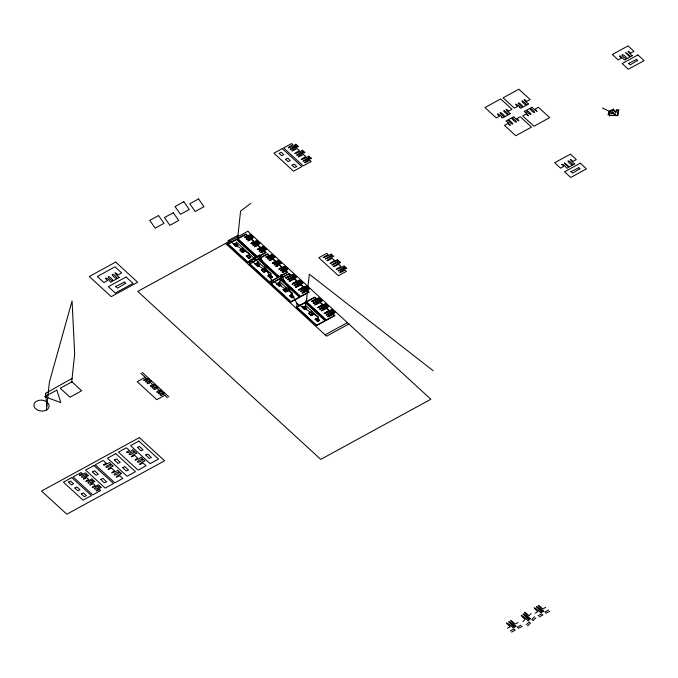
<?xml version="1.0" encoding="UTF-8"?>
<svg xmlns="http://www.w3.org/2000/svg" width="678" height="678" viewBox="0 0 678 678"><rect width="100%" height="100%" fill="white"/><g stroke="black" fill="none" stroke-linecap="round" stroke-linejoin="round"><path stroke-width="1.02" d="M45.299 396.876L45.68 393.282L72.08 378.4M46.392 410.071L47.57 409.249A7.644 5.466 6.1 0 0 43.061 400.308A7.644 5.466 6.1 0 0 34.129 406.546A7.644 5.466 6.1 0 0 46.392 410.071L49.401 382.138L72.054 300.99L74.682 354.069L71.698 381.994M227.893 244.3L228.291 240.554L237.986 235.258M236.122 245.809L236.529 242.063L270.954 273.658L270.547 277.404M237.588 239.012L240.571 211.095L250.818 203.349M242.571 251.724L242.97 247.97M249.012 257.64L249.411 253.886L228.291 240.554M249.436 264.073L249.835 260.327L259.53 255.03L271.378 280.099L270.98 283.845M257.665 265.581L258.064 261.835M259.123 258.784L259.53 255.03M264.106 271.497L264.513 267.742M279.209 285.353L281.065 274.802L297.04 303.651L318.16 316.982L317.753 320.736M280.667 278.556L281.065 274.802M285.65 291.269L286.048 287.514M292.091 297.176L292.489 293.43L279.607 281.599M296.642 307.405L297.04 303.651M304.871 308.905L306.727 298.362M306.329 302.108L309.312 274.192L433.106 370.663M311.312 314.821L311.711 311.075M617.895 115.692L617.463 115.336L618.234 110.412L619.006 110.006M607.827 114.785L608.802 114.54L609.437 111.429L613.226 109.683L613.522 108.929M609.607 116.141L609.997 115.235L617.463 115.336M613.226 109.683L615.81 112.353L617.014 110.251L618.234 110.412M340.22 262.318L338.72 263.242M522.899 621.557L525.094 619.438C515.441 610.539 526.552 618.522 528.103 620.904L529.026 620.014L522.933 613.988L523.721 613.988L529.645 619.421L530.535 618.565C528.721 618.09 518.856 606.64 528.933 615.734L531.12 613.615M526.357 624.718L529.162 622.006L530.425 623.167L527.611 625.879M534.569 616.785L531.764 619.497L533.027 620.65L535.832 617.938M233.935 244.326L235.469 243.495M240.385 250.241L241.91 249.402M246.826 256.157L248.351 255.318M250.521 257.352L249.046 258.157M255.479 264.098L257.004 263.267M259.199 265.276L257.674 266.107M261.92 270.014L263.454 269.174M265.64 271.192L264.149 272.014M268.361 275.929L269.895 275.09L272.022 277.039M272.064 277.124L270.556 277.938M277.022 283.87L278.548 283.031M280.717 285.065L279.209 285.879M283.463 289.786L284.989 288.947M287.158 290.981L285.658 291.794L283.531 289.845M289.904 295.693L291.438 294.862M293.625 296.871L292.099 297.71L289.972 295.761M302.685 307.422L304.21 306.592M306.38 308.617L304.905 309.422M309.126 313.338L310.66 312.507M312.821 314.533L311.346 315.338M319.262 320.448L317.762 321.262M235.537 243.555L237.631 245.521L236.164 246.326M236.063 246.275L234.003 244.394M241.978 249.47L244.105 251.419L242.605 252.241M242.504 252.191L240.444 250.309M248.419 255.377L250.479 257.267M248.945 258.106L246.885 256.216M257.081 263.327L259.132 265.208M257.598 266.047L255.547 264.166M263.522 269.234L265.581 271.124M264.039 271.963L261.988 270.073M270.488 277.878L268.429 275.988M278.624 283.099L280.675 284.98M279.141 285.819L277.082 283.938M285.065 289.006L287.116 290.896M291.506 294.922L293.566 296.811M304.286 306.651L306.337 308.541M304.803 309.38L302.752 307.49M310.727 312.566L312.778 314.448M311.244 315.287L309.193 313.406M317.168 318.482L319.228 320.363M317.694 321.202L315.592 319.236L317.101 318.414M246.614 238.961L251.902 236.071M251.335 243.292L254.335 241.656L251.402 238.961M254.775 246.453L258.199 244.139M259.496 250.784L264.784 247.894M266.429 257.148L269.429 255.513L267.53 253.767L258.835 258.513L279.039 277.056L287.735 272.31L285.828 270.564M268.149 258.733L273.437 255.843M272.878 263.064L275.87 261.428L272.946 258.733M276.319 266.225L281.446 263.183L278.395 260.386L276.649 260.945L277.048 261.318M281.039 270.556L286.328 267.666L281.107 270.624M286.209 277.887L290.972 275.285L289.065 273.539L280.37 278.285L300.583 296.828L309.27 292.082L307.371 290.337M287.93 279.463L294.981 275.607M292.726 283.862L297.413 281.192L294.489 278.505M294.371 285.379L301.498 281.59M296.091 286.955L301.278 283.684M299.1 289.709L303.854 287.108L300.93 284.421L296.184 287.014M302.558 292.854L307.727 289.599M313.592 303.015L320.643 299.168M315.312 304.6L320.499 301.329M318.321 307.354L323.075 304.753L320.152 302.066L315.406 304.651M320.041 308.931L327.084 305.083L320.135 308.99M324.762 313.27L329.516 310.668L326.593 307.973M328.203 316.423L333.39 313.151M246.707 239.012L251.97 236.139M248.428 240.597L251.758 238.232M251.428 243.351L255.428 241.597M258.343 241.978L253.123 244.936M254.869 246.504L257.843 244.877L260.776 247.563M257.869 249.258L261.869 247.512M259.589 250.843L264.861 247.962M263.937 250.987L266.191 252.538L257.496 257.284L237.292 238.741L245.987 233.995L247.885 235.741L244.987 237.436L248.987 235.681M266.522 257.208L271.954 254.47L274.997 257.276L273.793 258.326L273.404 257.971M268.242 258.784L273.514 255.903M269.963 260.36L273.293 257.996M274.692 264.7L279.878 261.75M276.412 266.276L279.387 264.649L282.319 267.335M279.412 269.03L283.412 267.285M282.853 272.192L286.184 269.827M288.023 279.522L295.057 275.675M334.559 260.479L330.033 263.344L330.813 263.488L337.508 259.835L340.288 262.386L333.44 266.437L334.178 266.683L338.661 264.242M292.743 283.853L298.506 281.141M338.568 260.81L331.754 264.92L332.534 265.064L339.229 261.411M299.193 289.769L304.956 287.057M307.863 287.438L300.837 291.277L307.939 287.506M145.194 377.315L137.21 381.68L156.83 399.681L164.813 395.325M146.516 378.519C137.558 382.655 151.94 378.553 147.118 379.155L140.795 373.273M147.804 378.621L148.762 378.366L149.745 379.273C142.329 381.756 146.151 383.918 150.406 379.883L151.389 380.79L150.804 381.375M149.957 381.68C149.787 382.146 155.211 387.011 154.092 384.401L154.872 383.977L151.719 381.087L150.694 381.282C145.278 382.502 147.126 385.511 150.618 382.282M152.957 384.434C147.236 386.528 152.05 387.604 154.355 384.638M154.245 384.536L155.203 384.282L156.186 385.189C148.813 387.596 152.567 389.892 156.847 385.79L157.838 386.697L157.245 387.291M311.965 301.498L317.728 298.786M160 390.986L160.796 391.028L160.542 390.316L161.313 389.892L158.169 387.002L157.135 387.189C151.66 388.621 153.609 391.308 157.059 388.197M313.685 303.074L320.719 299.235M159.398 390.35C153.609 392.503 158.559 393.452 160.796 390.553M160.686 390.452L161.644 390.197L162.635 391.104C155.22 393.443 159.025 395.842 163.288 391.706L164.279 392.613L163.686 393.206M168.898 396.85L164.61 392.918L163.576 393.104C158.118 394.282 160.033 397.359 163.5 394.113M321.855 310.566L326.949 307.236M324.855 313.321L330.618 310.609M333.534 310.99L326.55 314.914M325.109 334.822L347.399 322.652M348.865 323.991L326.576 336.169L225.545 243.444M507.424 628.286L510.246 626.743C500.906 618.378 512.076 625.845 513.026 628.006L514.212 627.362L508.678 621.76L509.424 621.802L515.009 626.93L516.195 626.277C514.255 625.523 505.296 615.107 515.178 624.048L518 622.506M535.086 613.175L537.9 611.632C528.569 603.242 539.73 610.81 540.688 612.904L541.875 612.251L536.34 606.649L537.078 606.691L542.671 611.819L543.858 611.166C541.934 610.395 532.933 600.005 542.832 608.946L545.654 607.403M510.322 630.947L513.941 628.972L515.195 630.133L511.585 632.099M520.899 625.175L517.289 627.142L518.543 628.303L522.153 626.328M537.985 615.836L541.595 613.87L542.858 615.022L539.247 616.997M548.553 610.064L544.942 612.039L546.205 613.192L549.816 611.217M614.09 111.141L614.802 110.811M261.284 252.428L264.64 250.055M272.946 263.132L276.971 261.369M286.286 277.946L292.065 275.226M289.726 281.107L294.837 277.768M318.389 307.422L324.177 304.693M328.271 316.49L333.034 313.889L334.94 315.634L326.245 320.389L306.041 301.837L314.728 297.091L316.634 298.837M337.585 259.894L335.941 260.691M609.115 112.989L615.166 113.938M602.471 108.005L615.624 114.472M150.694 381.282L149.897 381.714M608.802 114.54L609.997 115.235M249.835 260.327L270.954 273.658M271.378 280.099L292.489 293.43M251.843 238.181L252.25 238.554L253.462 237.503L250.411 234.707L248.665 235.266L249.072 235.639M258.284 244.097L258.691 244.47L259.903 243.41L256.852 240.614L255.106 241.173L255.513 241.554M264.725 250.013L265.132 250.385L266.344 249.326L263.293 246.529L261.547 247.089L261.954 247.462M286.269 269.785L286.675 270.158L287.887 269.098L284.836 266.301L283.09 266.861L283.497 267.234M294.922 277.726L295.328 278.099L296.54 277.039L293.489 274.243L291.743 274.802L292.15 275.183M301.371 283.641L301.778 284.014L302.981 282.955L299.939 280.158L298.184 280.717L298.591 281.09M307.812 289.557L308.219 289.93L309.431 288.87L306.38 286.074L304.634 286.633L305.032 287.006M320.592 301.278L320.991 301.659L322.203 300.6L319.16 297.803L317.406 298.362L317.812 298.735M327.033 307.193L327.44 307.566L328.652 306.515L325.601 303.719L323.855 304.278L324.254 304.651M333.474 313.109L333.881 313.482L335.093 312.422L332.042 309.626L330.296 310.185L330.703 310.558M157.135 387.189L156.245 387.494L160.059 390.952M163.576 393.104L162.695 393.409L167.381 397.681M335.22 261.081L332.22 258.326C320.855 264.53 330.737 257.174 333.779 256.403L332.788 255.496L325.364 259.064L332.127 254.894L331.144 253.987C329.864 255.36 316.007 261.284 328.118 254.564L326.804 253.352L318.813 257.716L338.432 275.726L346.424 271.361L345.102 270.149C333.601 276.387 343.704 268.98 346.661 268.234L345.67 267.327L338.975 270.98L338.195 270.836L345.017 266.717L344.026 265.81C342.729 267.242 328.991 273.039 341 266.386L338 263.632M305.269 305.159L318.16 316.982M142.304 372.442L148.431 378.07L147.914 378.722M611.327 110.556L614.624 114.048M616.666 109.811L617.014 110.251M615.616 111.743L615.81 112.353M45.68 393.282L46.799 406.461M295.21 144.753C293.015 146.931 282.268 150.236 292.921 144.745L291.599 143.533L283.616 147.897L303.236 165.907L311.219 161.542L309.905 160.339C298.71 166.457 308.244 159.169 311.465 158.415L310.473 157.508L303.752 161.178L303.024 161.042L309.812 156.898L308.829 155.991C307.507 157.618 294.455 162.788 305.803 156.576L303.464 154.423C292.472 160.576 301.574 153.287 305.015 152.499L304.032 151.592L297.303 155.262L296.574 155.126L303.371 150.991L302.388 150.084C300.93 151.804 288.074 156.813 299.362 150.66L297.023 148.507C285.98 154.686 295.167 147.355 298.574 146.584L297.591 145.677L290.896 149.338L290.116 149.194L296.93 145.075L295.939 144.168L295.21 144.753M628.548 63.495L630.328 64.842L636.913 60.825C639.227 61.376 635.337 57.986 635.811 59.817L628.557 63.452M68.461 482.117L71.393 484.906L73.546 483.812L70.614 481.033L68.461 482.117M74.902 488.033L77.834 490.821L79.987 489.728L77.055 486.948L74.902 488.033M81.343 493.948L84.275 496.728L86.437 495.643L83.504 492.855L81.343 493.948M92.488 471.82L96.039 475.236L98.276 474.269L94.759 470.769L92.488 471.82M100.785 479.439L104.336 482.855L106.573 481.889L103.056 478.388L100.785 479.439M114.396 459.972L117.938 463.388L120.176 462.421L116.658 458.921L114.396 459.972M122.693 467.583L126.235 470.998L128.473 470.032L124.845 466.498L122.693 467.583M137.473 447.361L141.024 450.777L143.075 449.912L139.558 446.412L137.473 447.361M145.77 454.98L149.321 458.396L151.372 457.531L147.855 454.031L145.77 454.98M233.469 244.275L235.961 246.656L238.131 245.563L235.63 243.182L233.469 244.275M239.91 250.182L242.402 252.563L244.572 251.47L242.08 249.089L239.91 250.182M246.351 256.098L248.851 258.479L251.013 257.386L248.521 255.004L246.351 256.098M255.013 264.047L257.504 266.429L259.666 265.327L257.174 262.945L255.047 263.962M261.454 269.954L263.945 272.336L266.115 271.242L263.615 268.861L261.454 269.954M267.895 275.87L270.386 278.251L272.556 277.158L270.056 274.776L267.895 275.87M276.548 283.819L279.048 286.201L281.209 285.099L278.717 282.718L276.548 283.819M282.997 289.726L285.489 292.108L287.65 291.015L285.158 288.633L282.997 289.726M289.438 295.642L291.93 298.023L294.091 296.93L291.599 294.549L289.438 295.642M302.219 307.371L304.71 309.753L306.871 308.659L304.38 306.278L302.252 307.287M308.659 313.287L311.151 315.668L313.312 314.567L310.821 312.185L308.659 313.287M315.101 319.194L317.592 321.575L319.762 320.482L317.262 318.101L315.101 319.194M279.141 153.381L281.607 155.728L283.794 154.669L281.302 152.253L279.15 153.355M285.582 159.296L288.057 161.644L290.243 160.576L287.743 158.169L285.582 159.296M292.023 165.212L294.498 167.551L296.684 166.491L294.227 164.093L292.023 165.212M619.455 56.164L621.446 58.147L618.209 59.918L612.31 54.503L628.065 45.901L633.964 51.316L630.726 53.079C624.624 47.935 630.591 54.969 632.447 55.689L630.684 56.655L625.692 52.638L629.981 57.037L627.048 58.647C623.09 52.477 618.234 54.02 626.345 59.028L624.582 59.995L620.201 55.986L619.463 56.13M618.616 110.217L617.768 115.591L609.886 115.48L608.429 114.633L609.115 111.277L613.37 109.311L615.675 111.921L616.794 109.972L618.616 110.217M115.565 286.54L117.582 288.125L124.964 283.616C127.43 284.353 123.566 280.506 123.727 282.48L115.565 286.54M570.918 171.678L572.707 173.085L579.266 169.076C581.453 169.729 578.054 166.313 578.173 168.068L570.918 171.678M105.344 278.302L107.565 280.607L103.929 282.599L97.285 276.505L115.006 266.827L121.642 272.92L118.006 274.912C111.167 268.98 117.675 276.904 119.447 277.395L117.463 278.48C113.158 272.319 108.692 273.607 116.675 278.912L113.37 280.709C108.887 274.488 104.7 275.921 112.582 281.141L110.599 282.226C109.802 281.421 107.666 277.514 105.344 278.302M79.479 475.1L80.224 475.566L85.352 472.88L86.564 473.99C77.868 477.117 81.801 479.329 87.216 474.592L88.428 475.702C86.462 476.058 78.953 481.761 86.742 477.693L88.648 479.439C81.004 483.872 91.005 479.939 91.793 478.795L93.005 479.905C84.284 482.914 88.25 485.312 93.657 480.507L94.869 481.617C92.979 481.939 85.292 487.685 93.183 483.609L95.09 485.355C87.581 489.779 97.403 485.863 98.234 484.711L99.446 485.812C90.725 488.982 94.708 491.126 100.107 486.423L101.31 487.533C99.386 487.846 91.767 493.584 99.624 489.524L100.725 490.533L92.733 494.898L73.114 476.888L81.106 472.524L82.199 473.532L79.479 475.1M103.505 464.794L104.251 465.269L109.37 462.582L110.946 464.023C102.209 467.371 106.251 469.21 111.607 464.633L113.184 466.074C111.294 466.405 103.615 472.125 111.497 468.066L114.523 470.846C106.861 475.261 116.887 471.312 117.675 470.201L119.243 471.642C110.539 474.651 114.497 477.049 119.904 472.244L121.481 473.693C119.531 474.049 111.997 479.744 119.794 475.685L122.82 478.456L114.836 482.821L95.217 464.811L103.2 460.447L106.226 463.227L103.548 464.727M126.735 452.107C128.193 453.938 131.964 450.184 132.812 449.675L134.456 451.184C125.388 454.48 129.345 456.76 135.117 451.794L136.761 453.302C134.863 453.404 126.718 459.54 134.736 455.379L137.761 458.15C129.93 462.718 140.727 458.413 141.109 457.286L142.753 458.803C133.685 462.091 137.642 464.371 143.414 459.404L145.058 460.921C143.202 461.015 134.93 467.142 143.033 462.989L146.058 465.769L138.066 470.134L118.447 452.124L126.439 447.76L129.464 450.539L126.735 452.107M244.436 237.275L245.182 237.749L250.267 235.088L251.25 235.995C242.605 238.97 246.563 241.368 251.911 236.597L252.902 237.503C251.063 237.825 243.343 243.588 251.343 239.427L253.691 241.58C245.868 246.097 256.089 242.029 256.708 240.995L257.699 241.902C249.046 244.885 253.004 247.284 258.352 242.512L259.343 243.419C257.496 243.707 249.826 249.512 257.784 245.343L260.132 247.487C252.335 252.004 262.522 247.953 263.149 246.911L264.14 247.817C255.487 250.801 259.445 253.199 264.801 248.428L265.784 249.334C263.988 249.58 256.14 255.411 264.225 251.25L265.547 252.462L257.555 256.826L237.936 238.817L245.928 234.452L247.241 235.664L244.436 237.275M265.979 257.047L266.725 257.521L271.81 254.86L272.793 255.767C264.115 259.081 268.157 260.911 273.454 256.369L274.446 257.276C272.641 257.547 264.776 263.352 272.887 259.199L275.226 261.352C267.437 265.852 277.633 261.818 278.251 260.767L279.234 261.674C270.53 264.852 274.598 266.92 279.895 262.284L280.887 263.191C279.15 263.488 271.158 269.268 279.328 265.115L281.667 267.259C273.912 271.776 284.023 267.717 284.692 266.683L285.684 267.59C277.022 270.725 281.006 272.861 286.336 268.191L287.328 269.098C285.574 269.395 277.616 275.175 285.769 271.022L287.091 272.234L279.099 276.599L259.479 258.589L267.471 254.225L268.785 255.436L266.022 256.979M285.76 277.777L286.506 278.251L293.345 274.624L294.337 275.531L287.523 279.65L288.303 279.794L294.998 276.141L295.981 277.048C293.057 277.836 282.946 285.158 294.421 278.972L296.769 281.116C285.158 287.497 298.32 282.175 299.786 280.539L300.778 281.446L293.964 285.565L294.744 285.709L301.439 282.056L302.422 282.963C299.515 283.768 289.396 291.091 300.871 284.879L303.21 287.031C291.32 293.582 304.88 287.964 306.236 286.455L307.219 287.362L300.405 291.481L301.185 291.625L307.88 287.964L308.871 288.87C305.922 289.633 295.862 296.989 307.312 290.794L308.626 292.006L300.642 296.371L281.023 278.361L289.006 273.997L290.328 275.209L285.76 277.777M311.422 301.337L312.168 301.803L319.007 298.184L319.999 299.091L313.185 303.21L313.965 303.354L320.66 299.693L321.643 300.6C318.753 301.405 308.583 308.71 320.092 302.524L322.431 304.676C310.727 311.058 323.982 305.744 325.457 304.1L326.44 305.007L319.626 309.117L320.406 309.261L327.101 305.609L328.093 306.515C325.152 307.278 315.067 314.634 326.533 308.439L328.872 310.592C317.236 316.99 330.432 311.617 331.898 310.007L332.881 310.914L326.067 315.033L326.847 315.177L333.542 311.524L334.534 312.431C331.601 313.219 321.491 320.541 332.974 314.355L334.296 315.558L326.304 319.923L306.685 301.913L314.668 297.549L315.99 298.761L311.465 301.269M561.825 164.356L563.808 166.407L560.57 168.178L554.663 162.754L570.418 154.152L576.317 159.567L573.08 161.339C566.689 155.948 573.241 163.406 574.8 163.949L573.037 164.915C568.342 158.813 564.799 160.144 572.334 165.296L569.401 166.898L564.443 162.864L568.698 167.288L566.935 168.246C565.766 167.441 564.232 163.754 561.825 164.356M501.686 116.752L501.347 117.057L502.635 117.98L504.398 117.023C496.94 111.556 500.381 110.768 505.102 116.633L508.034 115.031C500.576 109.573 504.025 108.785 508.737 114.65L510.5 113.684C508.949 112.972 502.44 105.946 508.78 111.073L512.017 109.302L500.72 98.937L484.973 107.539L496.262 117.904L499.5 116.141C494.431 111.26 500.601 115.506 501.686 116.752M507.83 122.328L510.339 125.328L507.695 123.599L504.457 125.371L515.755 135.736L531.501 127.133L520.212 116.769L516.975 118.54C522.636 124.421 514.221 117.718 513.839 116.692L512.076 117.658C519.543 123.116 516.094 123.904 511.373 118.04L508.441 119.642C515.899 125.108 512.449 125.896 507.737 120.031L505.974 120.989L507.83 122.328M519.831 107.022L519.492 107.336L520.772 108.26L522.535 107.293C515.077 101.836 518.526 101.047 523.238 106.912L526.17 105.31C518.712 99.844 522.162 99.056 526.882 104.921L528.645 103.963C527.094 103.251 520.585 96.217 526.925 101.353L530.154 99.581L518.865 89.216L503.11 97.818L514.407 108.183L517.645 106.412C512.576 101.539 518.738 105.785 519.831 107.022M526.026 112.836L528.535 115.836L525.891 114.116L522.653 115.879L533.942 126.244L549.697 117.641L538.4 107.277L535.162 109.048C540.824 114.929 532.408 108.226 532.035 107.2L530.272 108.166C537.73 113.624 534.281 114.413 529.569 108.548L526.636 110.15C534.095 115.616 530.645 116.404 525.925 110.539L524.17 111.497L526.026 112.836M158.533 215.57L149.728 220.375L155.177 228.122L163.983 223.308L158.533 215.57M183.831 201.747L175.026 206.561L180.467 214.307L189.281 209.494L183.831 201.747M282.294 148.618L273.92 153.194L293.54 171.203L301.913 166.627L282.294 148.618M173.263 212.748L164.457 217.562L169.898 225.308L178.712 220.494L173.263 212.748M198.561 198.934L189.747 203.747L195.196 211.485L204.002 206.68L198.561 198.934M115.701 262.064L89.276 276.497L111.234 296.65L137.668 282.218L115.701 262.064M126.091 277.005L108.378 286.684L115.328 293.066L133.049 283.387L126.091 277.005M247.834 231.266L137.719 291.413L320.736 459.396L430.861 399.249L247.834 231.266M236.673 239.08L227.605 244.038L247.809 262.581L256.877 257.623L236.673 239.08M236.614 239.537L228.249 244.114L247.868 262.115L256.233 257.547L236.614 239.537M258.216 258.852L249.14 263.801L269.352 282.353L278.421 277.395L258.216 258.852M258.157 259.31L249.784 263.878L269.412 281.887L277.777 277.319L258.157 259.31M637.922 54.943L622.167 63.546L628.345 69.224L644.1 60.622L637.922 54.943M56.833 390.104L44.79 396.689L60.817 402.588L56.833 390.104M71.961 381.85L60.24 388.248L69.978 397.181L81.699 390.782L71.961 381.85M279.76 278.624L270.683 283.574L290.887 302.125L299.964 297.167L279.76 278.624M279.7 279.082L271.327 283.65L290.947 301.659L299.32 297.091L279.7 279.082M305.422 302.176L296.345 307.134L316.55 325.677L325.626 320.719L305.422 302.176M305.363 302.634L296.989 307.21L316.609 325.22L324.982 320.643L305.363 302.634M580.275 163.203L564.52 171.805L570.707 177.475L586.453 168.873L580.275 163.203M139.337 437.607L41.553 491.025L66.808 514.204L164.593 460.794L139.337 437.607M71.817 477.592L63.452 482.16L83.072 500.169L91.445 495.601L71.817 477.592M93.92 465.523L85.555 470.091L105.175 488.101L113.54 483.533L93.92 465.523M115.828 453.667L107.455 458.243L127.074 476.253L135.447 471.676L115.828 453.667M138.897 441.073L130.523 445.641L150.143 463.65L158.516 459.074L138.897 441.073"/></g></svg>
